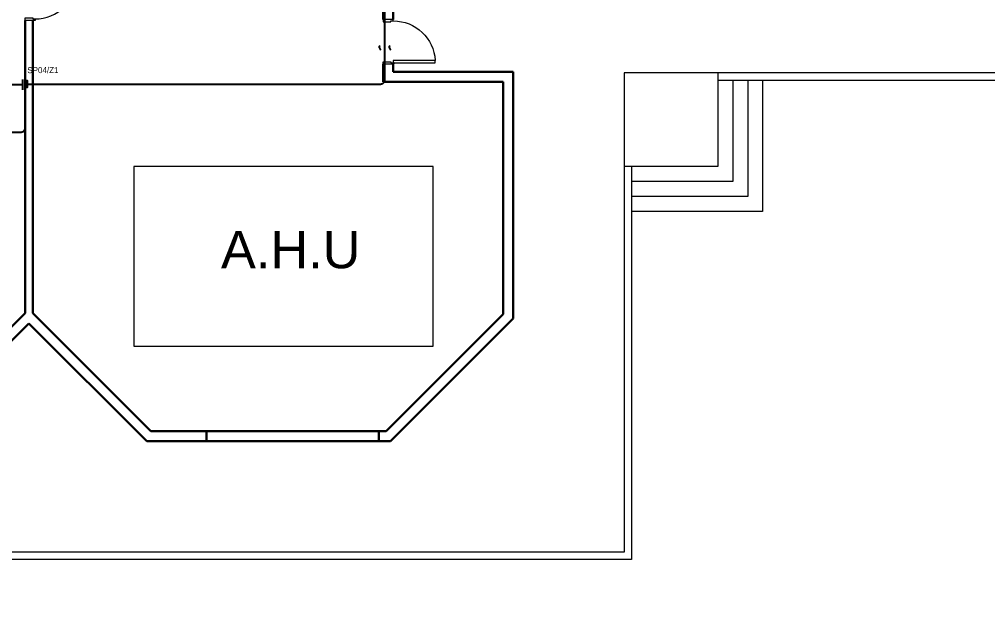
# Model space of a CAD drawing. Extents: x -59 to 582, y -1177 to 100.
# Drawn here: x 227.62 to 247.02, y -689.45 to -677.51 of the extents above; entities that cross this region are included whole.
import ezdxf
from ezdxf.enums import TextEntityAlignment as Align

# ---------------------------------------------------------------- set-up
doc = ezdxf.new("R2010")
doc.units = 0
doc.header["$LTSCALE"] = 0.15
doc.linetypes.add('HIDDEN', pattern=[0.375, 0.25, -0.125])
doc.layers.get('0').update_dxf_attribs({"color": 252})
for name, color, linetype in [('0 ARCH', 252, 'Continuous'), ('0 fire alarm', 252, 'Continuous'), ('0 sockets', 252, 'Continuous'), ('AUTOINCR', 7, 'Continuous'), ('WIRING', 4, 'Continuous')]:
    doc.layers.add(name, color=color, linetype=linetype)
for name, color, linetype, lineweight in [('anal', 252, 'Continuous', 20), ('DOOR', 252, 'Continuous', 20), ('wall', 252, 'Continuous', 30)]:
    doc.layers.add(name, color=color, linetype=linetype, lineweight=lineweight)
doc.styles.add('ROMAND', font='ROMAND.SHX')

# ---------------------------------------------------------------- blocks, each defined once
blk = doc.blocks.new('WQ')
h = blk.add_hatch(color=6)
h.dxf.hatch_style = 1
h.paths.add_polyline_path([(-126.091, 5), (-126.091, -169.521), (126.091, -169.521), (126.091, 5)])
h.paths.add_polyline_path([(121.091, 0), (121.091, -164.521), (-121.091, -164.521), (-121.091, 0)], flags=16)
at = {"layer": '0 sockets', "color": 3, "style": 'ROMAND'}
blk.add_attdef('ACCESS_CONTROL', (-48.663, 7.622), '', height=7.973, dxfattribs=at)
blk = doc.blocks.new('D90')
at = {"layer": 'DOOR'}
for points in [[(0.03, 0.2), (0.03, 1.04), (0.078, 1.04), (0.078, 0.2)], [(0.03, 0.2), (0, 0.2), (0, 0), (0.05, 0), (0.05, 0.15), (0.03, 0.15)], [(0.87, 0.2), (0.9, 0.2), (0.9, 0), (0.85, 0), (0.85, 0.15), (0.87, 0.15)]]:
    blk.add_lwpolyline(points, close=True, dxfattribs=at)
blk.add_circle((0.02, 0.21), 0.01, dxfattribs=at)
blk.add_arc((0.025, 0.197), 0.845, 0.2218, 86.3889, dxfattribs=at)
blk = doc.blocks.new('ARCH')
at = {"layer": 'anal'}
for p, q in [((96.525, 336.675), (58.125, 336.675)), ((58.125, 336.675), (58.125, 329.4)), ((60, 336.675), (60, 335.4)), ((96.675, 336.525), (60, 336.525)), ((60.3, 336.525), (60.3, 335.4)), ((60.6, 336.525), (60.6, 335.4)), ((60.9, 336.525), (60.9, 335.4)), ((60, 335.4), (60, 334.8)), ((60.3, 335.4), (60.3, 334.5)), ((60.6, 335.4), (60.6, 334.2)), ((60.9, 335.4), (60.9, 333.9)), ((60, 334.8), (58.125, 334.8)), ((58.275, 334.8), (58.275, 329.4)), ((60.3, 334.5), (58.275, 334.5)), ((60.6, 334.2), (58.275, 334.2)), ((60.9, 333.9), (58.275, 333.9)), ((58.125, 329.4), (58.125, 327.075)), ((58.275, 329.4), (58.275, 326.925)), ((58.275, 326.925), (34.725, 326.925)), ((58.125, 327.075), (36.075, 327.075))]:
    blk.add_line(p, q, dxfattribs=at)
blk.add_lwpolyline([(54.3, 334.8), (48.3, 334.8), (48.3, 331.2), (54.3, 331.2)], close=True, dxfattribs=at)
at = {"layer": 'wall'}
for p, q in [((53.3, 337.748), (53.3, 338.925)), ((53.5, 337.748), (53.5, 338.959)), ((46.125, 331.866), (46.125, 337.727)), ((46.275, 331.866), (46.275, 337.727)), ((53.3, 336.5), (53.3, 336.848)), ((53.5, 336.7), (53.5, 336.848)), ((55.9, 336.7), (53.5, 336.7)), ((55.9, 336.7), (55.9, 331.759)), ((55.7, 336.5), (53.3, 336.5)), ((55.7, 336.5), (55.7, 331.841)), ((46.125, 331.866), (43.759, 329.5)), ((48.641, 329.5), (46.275, 331.866)), ((55.7, 331.841), (53.359, 329.5)), ((55.9, 331.759), (53.441, 329.3)), ((46.2, 331.659), (43.871, 329.329)), ((48.559, 329.3), (46.2, 331.659)), ((48.641, 329.5), (53.359, 329.5)), ((49.759, 329.475), (49.759, 329.3)), ((53.209, 329.5), (53.209, 329.3)), ((53.4, 329.3), (48.559, 329.3)), ((53.441, 329.3), (48.6, 329.3))]:
    blk.add_line(p, q, dxfattribs=at)
at = {"layer": 'DOOR', "rotation": 270}
blk.add_blockref('D90', (46.125, 338.627), dxfattribs=at)
at = {"layer": 'DOOR', "xscale": -1, "rotation": 270}
blk.add_blockref('D90', (53.3, 336.848), dxfattribs=at)
at = {"layer": 'anal', "insert": (50.047, 333.512), "char_height": 0.75, "width": 4.8, "attachment_point": 1}
blk.add_mtext('{\\fArial|b0|i0|c0|p34;A.H.U}', dxfattribs=at)
blk = doc.blocks.new('*U216')
at = {"linetype": 'ByBlock'}
h = blk.add_hatch(dxfattribs=at)
h.set_pattern_fill('ANGLE', color=2)
h.set_pattern_definition([(0, (0, 0), (0, 6.985), [5.08, -1.905]), (90, (0, 0), (-6.985, 4e-16), [5.08, -1.905])])
h.paths.add_polyline_path([(27, -14, 1), (15, -14, 1)])
at = {"color": 1}
for p, q in [((-1, 374), (-1, 450)), ((-99, 262), (-155, 262)), ((-90, 325), (-148, 383)), ((135, 380), (75, 321)), ((99, 262), (155, 262)), ((0, 193), (0, 35)), ((71, 35), (-71, 35)), ((71, 0), (-71, 0))]:
    blk.add_line(p, q, dxfattribs=at)
at = {"color": 6, "linetype": 'ByBlock'}
blk.add_lwpolyline([(-37, 0), (54, 0), (54, -26), (-37, -26)], close=True, dxfattribs=at)
at = {"color": 1}
blk.add_circle((0, 269), 75.9, dxfattribs=at)
at = {"color": 6, "linetype": 'ByBlock'}
for centre in [(-21, -14), (21, -14)]:
    blk.add_circle(centre, 6, dxfattribs=at)
blk = doc.blocks.new('endtick', base_point=(-3267.27, -69559.4))
at = {"layer": 'WIRING', "color": 2, "linetype": 'HIDDEN'}
blk.add_spline([(-3267.27, -69509.4), (-3276.985, -69534.4), (-3267.27, -69559.4), (-3256.425, -69584.4), (-3267.27, -69609.4)], degree=3, dxfattribs=at)

msp = doc.modelspace()

# ---------------------------------------------------------------- linework, layer by layer
at = {"layer": '0 sockets', "color": 4}
for points in [[(234.935, -673.594), (234.935, -678.713, -0.414214), (234.835, -678.813), (227.774, -678.813)], [(227.735, -678.813), (227.735, -679.673, -0.414214), (227.635, -679.773), (217.986, -679.773)]]:
    msp.add_lwpolyline(points, format="xyb", dxfattribs=at)
msp.add_lwpolyline([(227.735, -678.813), (227.735, -678.813)], dxfattribs=at)

# ---------------------------------------------------------------- block references
at = {"layer": '0 ARCH', "color": 3}
msp.add_blockref('ARCH', (181.61, -1015.254), dxfattribs=at)
at = {"layer": '0 fire alarm', "color": 3, "xscale": 0.001, "yscale": 0.001, "zscale": 0.001}
for p in [(234.835, -678.084), (235.035, -678.084)]:
    msp.add_blockref('endtick', p, dxfattribs=at)
at = {"layer": '0 fire alarm', "color": 3, "xscale": 0.001488, "yscale": 0.001488, "zscale": 0.001488, "rotation": 90}
msp.add_blockref('*U216', (227.735, -678.813), dxfattribs=at)
at = {"layer": '0 sockets', "color": 3}
msp.add_blockref('WQ', (244.611, -582.756), dxfattribs=at)

# ---------------------------------------------------------------- texts
at = {"layer": 'AUTOINCR', "color": 1}
msp.add_text('SP04/Z1', height=0.12, dxfattribs=at).set_placement((227.777, -678.619), align=Align.BOTTOM_LEFT)

doc.saveas('drawing.dxf')
